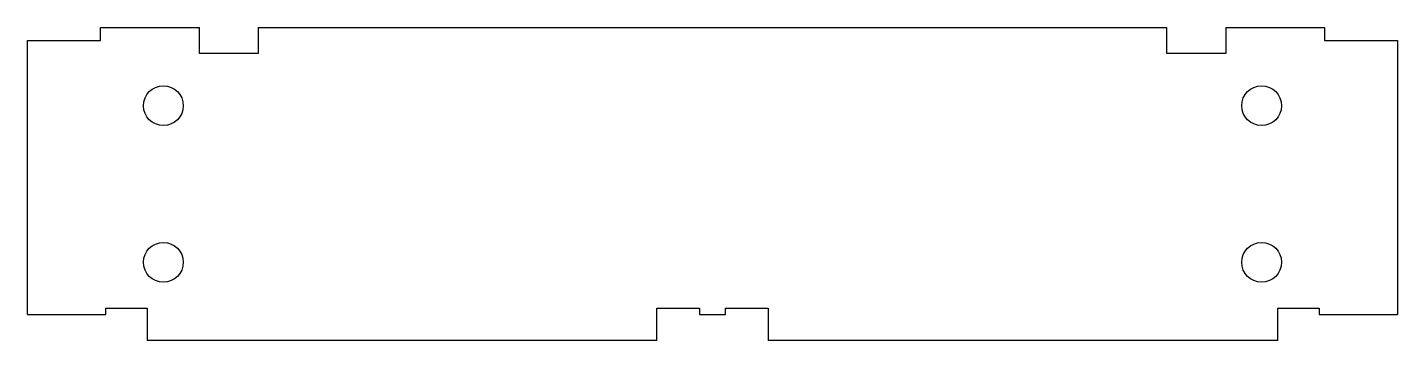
# Model space of a CAD drawing. Header units: inches. Extents: x 0 to 26.2, y 0 to 6.
import ezdxf

# ---------------------------------------------------------------- set-up
doc = ezdxf.new("R2010")
doc.units = ezdxf.units.IN
doc.header["$MEASUREMENT"] = 0
doc.layers.add('CUT', color=7, linetype='Continuous')

msp = doc.modelspace()

# ---------------------------------------------------------------- linework, layer by layer
at = {"layer": 'CUT'}
for p, q in [((1.4, 6), (3.288, 6)), ((1.4, 5.75), (1.4, 6)), ((3.288, 5.5), (3.288, 6)), ((4.413, 6), (21.788, 6)), ((4.413, 6), (4.413, 5.5)), ((21.788, 5.5), (21.788, 6)), ((22.913, 6), (24.8, 6)), ((22.913, 6), (22.913, 5.5)), ((24.8, 6), (24.8, 5.75)), ((0, 5.75), (1.4, 5.75)), ((0, 0.5), (0, 5.75)), ((24.8, 5.75), (26.2, 5.75)), ((26.2, 5.75), (26.2, 0.5)), ((4.413, 5.5), (3.288, 5.5)), ((22.913, 5.5), (21.788, 5.5)), ((1.5, 0.5), (1.5, 0.625)), ((1.5, 0.625), (2.288, 0.625)), ((2.288, 0.625), (2.288, 0)), ((12.038, 0), (12.038, 0.625)), ((12.038, 0.625), (12.85, 0.625)), ((12.85, 0.625), (12.85, 0.5)), ((13.35, 0.5), (13.35, 0.625)), ((13.35, 0.625), (14.163, 0.625)), ((14.163, 0.625), (14.163, 0)), ((23.913, 0), (23.913, 0.625)), ((23.913, 0.625), (24.7, 0.625)), ((24.7, 0.625), (24.7, 0.5)), ((0, 0.5), (1.5, 0.5)), ((12.85, 0.5), (13.35, 0.5)), ((24.7, 0.5), (26.2, 0.5)), ((12.038, 0), (2.288, 0)), ((23.913, 0), (14.163, 0))]:
    msp.add_line(p, q, dxfattribs=at)
for centre in [(2.6, 4.5), (23.6, 4.5), (2.6, 1.5), (23.6, 1.5)]:
    msp.add_circle(centre, 0.38, dxfattribs=at)

doc.saveas('drawing.dxf')
